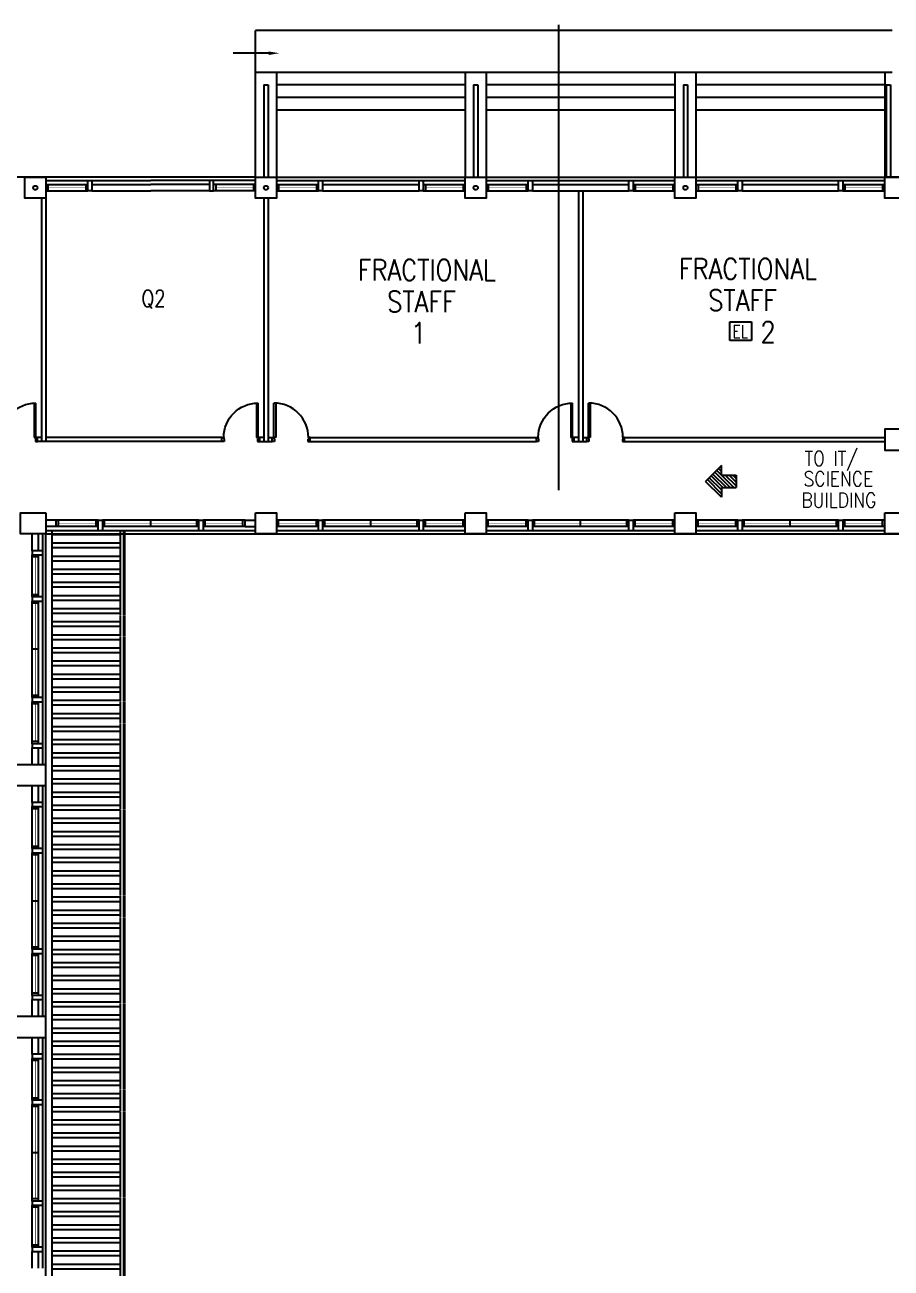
# Model space of a CAD drawing. Header units: feet. Extents: x 1625107 to 1747348, y -845223 to -759674.
# Drawn here: x 1650210 to 1670864, y -802174 to -772541 of the extents above; entities that cross this region are included whole.
import ezdxf

# ---------------------------------------------------------------- set-up
doc = ezdxf.new("R2010")
doc.units = ezdxf.units.FT
doc.header["$LTSCALE"] = 13
doc.header["$MEASUREMENT"] = 0
doc.linetypes.add('DASHED2', pattern=[0.375, 0.25, -0.125])
doc.layers.get('0').update_dxf_attribs({"linetype": 'CONTINUOUS'})
for name, color, linetype in [('-EL & K', 10, 'CONTINUOUS'), ('AR', 7, 'CONTINUOUS'), ('COL', 3, 'CONTINUOUS'), ('DEMOLISH-WORKS', 8, 'DASHED2'), ('DR', 7, 'CONTINUOUS'), ('extension', 1, 'CONTINUOUS'), ('FLASH', 35, 'CONTINUOUS'), ('LINE', 7, 'CONTINUOUS'), ('partition', 7, 'CONTINUOUS'), ('RWDP', 145, 'CONTINUOUS'), ('T50', 4, 'CONTINUOUS'), ('WALL', 2, 'CONTINUOUS'), ('WIN', 5, 'CONTINUOUS')]:
    doc.layers.add(name, color=color, linetype=linetype)
doc.styles.add('DIMTEXT', font='romans.shx', dxfattribs={"width": 0.8})
doc.styles.add('E', font='ROMANS.SHX', dxfattribs={"width": 0.9})
doc.styles.add('ROMANS', font='romans')

# ---------------------------------------------------------------- blocks, each defined once
blk = doc.blocks.new('d900-1b1')
at = {"layer": 'DR'}
for p, q in [((40, 100), (40, 920)), ((80, 919), (80, 100)), ((0, 0), (0, 100)), ((0, 100), (40, 100)), ((50, 0), (0, 0)), ((80, 100), (40, 100)), ((40, 100), (40, 60)), ((40, 60), (50, 60)), ((50, 60), (50, 0)), ((860, 60), (850, 60)), ((850, 60), (850, 0)), ((850, 0), (900, 0)), ((860, 100), (860, 60)), ((900, 100), (860, 100)), ((900, 0), (900, 100))]:
    blk.add_line(p, q, dxfattribs=at)
blk.add_arc((40, 100), 820, 0, 90, dxfattribs=at)

msp = doc.modelspace()

# ---------------------------------------------------------------- hatches: boundary and pattern name
at = {"layer": 'DEMOLISH-WORKS', "ltscale": 0.7}
h = msp.add_hatch(dxfattribs=at)
h.set_pattern_fill('STEEL', color=0, scale=2500, angle=315, style=0)
h.set_pattern_definition([(0, (0, 0), (1e-13, 312.5), []), (0, (110.5, 110.5), (1e-13, 312.5), [])])
h.paths.add_polyline_path([(1650860.2, -808249.1), (1652485.2, -808249.1), (1652485.2, -784599.1), (1650860.2, -784599.1)])
at = {"layer": 'partition'}
h = msp.add_hatch(dxfattribs=at)
h.set_pattern_fill('ANSI31', color=0, scale=500, style=0)
h.set_pattern_definition([(135, (1004868.32, -1226354.64), (44.194174, 44.194174), [])])
h.paths.add_polyline_path([(1666818.2, -783568.3), (1667165.3, -783568.3), (1667165.3, -783277), (1666818.2, -783277), (1666818.2, -783046.2), (1666441.7, -783422.7), (1666818.2, -783799.1)])

# ---------------------------------------------------------------- linework, layer by layer
at = {"layer": '-EL & K', "color": 0}
for p, q in [((1667021.7, -780067.3), (1667021.7, -779620.2)), ((1667021.7, -779620.2), (1667535.6, -779620.2)), ((1667535.6, -779620.2), (1667535.6, -780067.3)), ((1667535.6, -780067.3), (1667021.7, -780067.3))]:
    msp.add_line(p, q, dxfattribs=at)
at = {"color": 0}
for p, q in [((1650710.2, -776249.1), (1653210.2, -776249.1)), ((1655710.2, -776249.1), (1653210.2, -776249.1)), ((1656210.2, -776249.1), (1660710.2, -776249.1)), ((1661210.2, -776249.1), (1665710.2, -776249.1)), ((1666210.2, -776249.1), (1670710.2, -776249.1)), ((1666818.2, -783046.2), (1666441.7, -783422.7)), ((1666818.2, -783277), (1666818.2, -783046.2)), ((1666818.2, -783799.1), (1666441.7, -783422.7)), ((1666818.2, -783277), (1667165.3, -783277)), ((1667165.3, -783277), (1667165.3, -783568.3)), ((1666818.2, -783568.3), (1667165.3, -783568.3)), ((1666818.2, -783568.3), (1666818.2, -783799.1)), ((1650635.2, -790174.1), (1650635.2, -784674.1)), ((1655710.2, -784599.1), (1650710.2, -784599.1)), ((1660710.2, -784599.1), (1656210.2, -784599.1)), ((1665710.2, -784599.1), (1661210.2, -784599.1)), ((1670710.2, -784599.1), (1666210.2, -784599.1)), ((1650635.2, -796174.1), (1650635.2, -790674.1)), ((1650635.2, -802174.1), (1650635.2, -796674.1))]:
    msp.add_line(p, q, dxfattribs=at)
at = {"layer": 'AR', "color": 0}
msp.add_line((1662941.4, -783630.2), (1662941.4, -772541.1), dxfattribs=at)
at = {"layer": 'COL', "color": 0}
msp.add_line((1671210.2, -776174.1), (1670710.2, -776174.1), dxfattribs=at)
for points in [[(1650210.2, -776174.1), (1650710.2, -776174.1), (1650710.2, -776674.1), (1650210.2, -776674.1)], [(1655710.2, -776174.1), (1656210.2, -776174.1), (1656210.2, -776674.1), (1655710.2, -776674.1)], [(1660710.2, -776174.1), (1661210.2, -776174.1), (1661210.2, -776674.1), (1660710.2, -776674.1)], [(1665710.2, -776174.1), (1666210.2, -776174.1), (1666210.2, -776674.1), (1665710.2, -776674.1)], [(1670710.2, -776174.1), (1671210.2, -776174.1), (1671210.2, -776674.1), (1670710.2, -776674.1)], [(1671210.2, -782174.1), (1670710.2, -782174.1), (1670710.2, -782674.1), (1671210.2, -782674.1)], [(1650710.2, -784174.1), (1650710.2, -784674.1), (1650110.2, -784674.1), (1650110.2, -784174.1)], [(1655710.2, -784174.1), (1656210.2, -784174.1), (1656210.2, -784674.1), (1655710.2, -784674.1)], [(1660710.2, -784174.1), (1661210.2, -784174.1), (1661210.2, -784674.1), (1660710.2, -784674.1)], [(1665710.2, -784174.1), (1666210.2, -784174.1), (1666210.2, -784674.1), (1665710.2, -784674.1)], [(1670710.2, -784174.1), (1671210.2, -784174.1), (1671210.2, -784674.1), (1670710.2, -784674.1)], [(1650710.2, -790174.1), (1649960.2, -790174.1), (1649960.2, -790674.1), (1650710.2, -790674.1)], [(1650710.2, -796174.1), (1649960.2, -796174.1), (1649960.2, -796674.1), (1650710.2, -796674.1)]]:
    msp.add_lwpolyline(points, close=True, dxfattribs=at)
at = {"layer": 'DEMOLISH-WORKS', "color": 0, "ltscale": 0.7}
for p, q in [((1652485.2, -784599.1), (1652485.2, -808249.1)), ((1652560.2, -784599.1), (1652560.2, -808249.1)), ((1652585.2, -784599.1), (1652585.2, -808249.1))]:
    msp.add_line(p, q, dxfattribs=at)
msp.add_lwpolyline([(1652485.2, -784599.1), (1652485.2, -808249.1)], dxfattribs=at)
at = {"layer": 'extension', "color": 0}
for p, q in [((1655710.2, -776174.1), (1655710.2, -772675.6)), ((1670885.2, -772675.6), (1655710.2, -772675.6)), ((1670885.2, -773674.1), (1655710.2, -773674.1)), ((1656210.2, -773674.1), (1656210.2, -776174.1)), ((1660710.2, -773674.1), (1660710.2, -776174.1)), ((1661210.2, -773674.1), (1661210.2, -776174.1)), ((1665710.2, -773674.1), (1665710.2, -776174.1)), ((1666210.2, -773674.1), (1666210.2, -776174.1)), ((1670710.2, -773674.1), (1670710.2, -776174.1)), ((1655910.2, -773974.1), (1655910.2, -776174.1)), ((1655910.2, -773974.1), (1655910.2, -776174.1)), ((1655910.2, -773974.1), (1656010.2, -773974.1)), ((1656010.2, -773974.1), (1656010.2, -776174.1)), ((1656010.2, -773974.1), (1656010.2, -776174.1)), ((1660710.2, -773974.1), (1656210.2, -773974.1)), ((1660910.2, -773974.1), (1660910.2, -776174.1)), ((1660910.2, -773974.1), (1661010.2, -773974.1)), ((1661010.2, -773974.1), (1661010.2, -776174.1)), ((1665710.2, -773974.1), (1661210.2, -773974.1)), ((1665910.2, -773974.1), (1666010.2, -773974.1)), ((1665910.2, -773974.1), (1665910.2, -776174.1)), ((1666010.2, -773974.1), (1666010.2, -776174.1)), ((1670710.2, -773974.1), (1666210.2, -773974.1)), ((1670747.7, -773974.1), (1670847.7, -773974.1)), ((1670747.7, -773974.1), (1670747.7, -776174.1)), ((1670847.7, -773974.1), (1670847.7, -776174.1)), ((1660710.2, -774274.1), (1656210.2, -774274.1)), ((1665710.2, -774274.1), (1661210.2, -774274.1)), ((1670710.2, -774274.1), (1666210.2, -774274.1)), ((1660710.2, -774574.1), (1656210.2, -774574.1)), ((1665710.2, -774574.1), (1661210.2, -774574.1)), ((1670710.2, -774574.1), (1666210.2, -774574.1))]:
    msp.add_line(p, q, dxfattribs=at)
at = {"layer": 'FLASH', "color": 0}
msp.add_line((1650860.2, -808249.1), (1650860.2, -784599.1), dxfattribs=at)
at = {"layer": 'LINE', "color": 0}
for p, q in [((1655710.2, -776174.1), (1645585.2, -776174.1)), ((1656210.2, -776174.1), (1670747.7, -776174.1)), ((1650710.2, -808174.1), (1650710.2, -784674.1)), ((1650710.2, -784674.1), (1674710.2, -784674.1))]:
    msp.add_line(p, q, dxfattribs=at)
at = {"layer": 'partition', "color": 0}
for p, q in [((1650610.2, -776674.1), (1650610.2, -782474.1)), ((1650710.2, -776674.1), (1650710.2, -782474.1)), ((1655910.2, -776674.1), (1655910.2, -782474.1)), ((1656010.2, -776674.1), (1656010.2, -782474.1)), ((1663410.2, -776499.1), (1663410.2, -782474.1)), ((1663410.2, -776499.1), (1663510.2, -776499.1)), ((1663510.2, -776499.1), (1663510.2, -782474.1)), ((1650610.2, -782374.1), (1650510.2, -782374.1)), ((1650610.2, -782374.1), (1650510.2, -782374.1)), ((1650610.2, -782374.1), (1650510.2, -782374.1)), ((1650610.2, -782374.1), (1650510.2, -782374.1)), ((1650610.2, -782374.1), (1650510.2, -782374.1)), ((1650610.2, -782374.1), (1650510.2, -782374.1)), ((1654910.2, -782474.1), (1650510.2, -782474.1)), ((1654910.2, -782374.1), (1650710.2, -782374.1)), ((1655910.2, -782374.1), (1655810.2, -782374.1)), ((1655910.2, -782374.1), (1655810.2, -782374.1)), ((1655910.2, -782374.1), (1655810.2, -782374.1)), ((1655910.2, -782374.1), (1655810.2, -782374.1)), ((1655910.2, -782374.1), (1655810.2, -782374.1)), ((1655910.2, -782374.1), (1655810.2, -782374.1)), ((1655810.2, -782474.1), (1656110.2, -782474.1)), ((1656010.2, -782374.1), (1656110.2, -782374.1)), ((1656010.2, -782374.1), (1656110.2, -782374.1)), ((1656010.2, -782374.1), (1656110.2, -782374.1)), ((1656010.2, -782374.1), (1656110.2, -782374.1)), ((1656010.2, -782374.1), (1656110.2, -782374.1)), ((1656010.2, -782374.1), (1656110.2, -782374.1)), ((1657010.2, -782374.1), (1662410.2, -782374.1)), ((1657010.2, -782474.1), (1662410.2, -782474.1)), ((1663410.2, -782374.1), (1663310.2, -782374.1)), ((1663410.2, -782374.1), (1663310.2, -782374.1)), ((1663410.2, -782374.1), (1663310.2, -782374.1)), ((1663410.2, -782374.1), (1663310.2, -782374.1)), ((1663410.2, -782374.1), (1663310.2, -782374.1)), ((1663410.2, -782374.1), (1663310.2, -782374.1)), ((1663310.2, -782474.1), (1663610.2, -782474.1)), ((1663510.2, -782374.1), (1663610.2, -782374.1)), ((1663510.2, -782374.1), (1663610.2, -782374.1)), ((1663510.2, -782374.1), (1663610.2, -782374.1)), ((1663510.2, -782374.1), (1663610.2, -782374.1)), ((1663510.2, -782374.1), (1663610.2, -782374.1)), ((1663510.2, -782374.1), (1663610.2, -782374.1)), ((1664460.2, -782474.1), (1670710.2, -782474.1)), ((1664470.2, -782374.1), (1670710.2, -782374.1))]:
    msp.add_line(p, q, dxfattribs=at)
at = {"layer": 'RWDP', "color": 0}
for centre in [(1650460.2, -776424.1), (1655960.2, -776424.1), (1660960.2, -776424.1), (1665960.2, -776424.1)]:
    msp.add_circle(centre, 50, dxfattribs=at)
at = {"layer": 'T50', "color": 0}
msp.add_line((1656024.2, -773217), (1655174.1, -773217), dxfattribs=at)
msp.add_solid([(1656024.2, -773175.3), (1656024.2, -773258.7), (1656274.2, -773217)], dxfattribs=at)
at = {"layer": 'WALL', "color": 0}
for p, q in [((1650960.2, -784349.1), (1650710.2, -784349.1)), ((1650960.2, -784499.1), (1650960.2, -784349.1)), ((1655460.2, -784499.1), (1655460.2, -784349.1)), ((1655460.2, -784349.1), (1655710.2, -784349.1)), ((1650385.2, -785074.1), (1650385.2, -784674.1)), ((1650535.2, -785074.1), (1650535.2, -784674.1)), ((1650960.2, -784499.1), (1650710.2, -784499.1)), ((1655460.2, -784499.1), (1655710.2, -784499.1)), ((1650385.2, -790174.1), (1650385.2, -789774.1)), ((1650535.2, -790174.1), (1650535.2, -789774.1)), ((1650385.2, -791074.1), (1650385.2, -790674.1)), ((1650535.2, -791074.1), (1650535.2, -790674.1)), ((1650385.2, -796174.1), (1650385.2, -795774.1)), ((1650535.2, -796174.1), (1650535.2, -795774.1)), ((1650385.2, -797074.1), (1650385.2, -796674.1)), ((1650535.2, -797074.1), (1650535.2, -796674.1)), ((1650385.2, -802174.1), (1650385.2, -801774.1)), ((1650535.2, -802174.1), (1650535.2, -801774.1))]:
    msp.add_line(p, q, dxfattribs=at)
for points in [[(1651810.2, -776249.1), (1651810.2, -776499.1), (1651710.2, -776499.1), (1651710.2, -776249.1)], [(1654610.2, -776249.1), (1654610.2, -776499.1), (1654710.2, -776499.1), (1654710.2, -776249.1)], [(1657310.2, -776249.1), (1657310.2, -776499.1), (1657210.2, -776499.1), (1657210.2, -776249.1)], [(1659710.2, -776249.1), (1659710.2, -776499.1), (1659610.2, -776499.1), (1659610.2, -776249.1)], [(1662310.2, -776249.1), (1662310.2, -776499.1), (1662210.2, -776499.1), (1662210.2, -776249.1)], [(1664710.2, -776249.1), (1664710.2, -776499.1), (1664610.2, -776499.1), (1664610.2, -776249.1)], [(1667310.2, -776249.1), (1667310.2, -776499.1), (1667210.2, -776499.1), (1667210.2, -776249.1)], [(1669710.2, -776249.1), (1669710.2, -776499.1), (1669610.2, -776499.1), (1669610.2, -776249.1)], [(1651960.2, -784599.1), (1651960.2, -784349.1), (1652060.2, -784349.1), (1652060.2, -784599.1)], [(1654360.2, -784599.1), (1654360.2, -784349.1), (1654460.2, -784349.1), (1654460.2, -784599.1)], [(1657210.2, -784599.1), (1657210.2, -784349.1), (1657310.2, -784349.1), (1657310.2, -784599.1)], [(1659610.2, -784599.1), (1659610.2, -784349.1), (1659710.2, -784349.1), (1659710.2, -784599.1)], [(1662210.2, -784599.1), (1662210.2, -784349.1), (1662310.2, -784349.1), (1662310.2, -784599.1)], [(1664610.2, -784599.1), (1664610.2, -784349.1), (1664710.2, -784349.1), (1664710.2, -784599.1)], [(1667210.2, -784599.1), (1667210.2, -784349.1), (1667310.2, -784349.1), (1667310.2, -784599.1)], [(1669610.2, -784599.1), (1669610.2, -784349.1), (1669710.2, -784349.1), (1669710.2, -784599.1)], [(1650635.2, -785074.1), (1650385.2, -785074.1), (1650385.2, -785174.1), (1650635.2, -785174.1)], [(1650635.2, -786174.1), (1650385.2, -786174.1), (1650385.2, -786274.1), (1650635.2, -786274.1)], [(1650635.2, -788574.1), (1650385.2, -788574.1), (1650385.2, -788674.1), (1650635.2, -788674.1)], [(1650635.2, -789674.1), (1650385.2, -789674.1), (1650385.2, -789774.1), (1650635.2, -789774.1)], [(1650635.2, -791074.1), (1650385.2, -791074.1), (1650385.2, -791174.1), (1650635.2, -791174.1)], [(1650635.2, -792174.1), (1650385.2, -792174.1), (1650385.2, -792274.1), (1650635.2, -792274.1)], [(1650635.2, -794574.1), (1650385.2, -794574.1), (1650385.2, -794674.1), (1650635.2, -794674.1)], [(1650635.2, -795674.1), (1650385.2, -795674.1), (1650385.2, -795774.1), (1650635.2, -795774.1)], [(1650635.2, -797074.1), (1650385.2, -797074.1), (1650385.2, -797174.1), (1650635.2, -797174.1)], [(1650635.2, -798174.1), (1650385.2, -798174.1), (1650385.2, -798274.1), (1650635.2, -798274.1)], [(1650635.2, -800574.1), (1650385.2, -800574.1), (1650385.2, -800674.1), (1650635.2, -800674.1)], [(1650635.2, -801674.1), (1650385.2, -801674.1), (1650385.2, -801774.1), (1650635.2, -801774.1)]]:
    msp.add_lwpolyline(points, close=True, dxfattribs=at)
at = {"layer": 'WIN', "color": 0}
for p, q in [((1650710.2, -776349.1), (1651710.2, -776349.1)), ((1650760.2, -776349.1), (1650760.2, -776499.1)), ((1651660.2, -776349.1), (1651660.2, -776499.1)), ((1651810.2, -776349.1), (1653210.2, -776349.1)), ((1654610.2, -776349.1), (1653210.2, -776349.1)), ((1655710.2, -776349.1), (1654710.2, -776349.1)), ((1654760.2, -776349.1), (1654760.2, -776499.1)), ((1655660.2, -776349.1), (1655660.2, -776499.1)), ((1656210.2, -776349.1), (1657210.2, -776349.1)), ((1656260.2, -776349.1), (1656260.2, -776499.1)), ((1657160.2, -776349.1), (1657160.2, -776499.1)), ((1657310.2, -776349.1), (1659610.2, -776349.1)), ((1659710.2, -776349.1), (1660710.2, -776349.1)), ((1659760.2, -776349.1), (1659760.2, -776499.1)), ((1660660.2, -776349.1), (1660660.2, -776499.1)), ((1661210.2, -776349.1), (1662210.2, -776349.1)), ((1661260.2, -776349.1), (1661260.2, -776499.1)), ((1662160.2, -776349.1), (1662160.2, -776499.1)), ((1662310.2, -776349.1), (1664610.2, -776349.1)), ((1664710.2, -776349.1), (1665710.2, -776349.1)), ((1664760.2, -776349.1), (1664760.2, -776499.1)), ((1665660.2, -776349.1), (1665660.2, -776499.1)), ((1666210.2, -776349.1), (1667210.2, -776349.1)), ((1666260.2, -776349.1), (1666260.2, -776499.1)), ((1667160.2, -776349.1), (1667160.2, -776499.1)), ((1667310.2, -776349.1), (1669610.2, -776349.1)), ((1669710.2, -776349.1), (1670710.2, -776349.1)), ((1669760.2, -776349.1), (1669760.2, -776499.1)), ((1670660.2, -776349.1), (1670660.2, -776499.1)), ((1650710.2, -776499.1), (1651710.2, -776499.1)), ((1651810.2, -776499.1), (1653210.2, -776499.1)), ((1654610.2, -776499.1), (1653210.2, -776499.1)), ((1655710.2, -776499.1), (1654710.2, -776499.1)), ((1656210.2, -776499.1), (1657210.2, -776499.1)), ((1657310.2, -776499.1), (1659610.2, -776499.1)), ((1659710.2, -776499.1), (1660710.2, -776499.1)), ((1661210.2, -776499.1), (1662210.2, -776499.1)), ((1662310.2, -776499.1), (1664610.2, -776499.1)), ((1664710.2, -776499.1), (1665710.2, -776499.1)), ((1666210.2, -776499.1), (1667210.2, -776499.1)), ((1667310.2, -776499.1), (1669610.2, -776499.1)), ((1669710.2, -776499.1), (1670710.2, -776499.1)), ((1651960.2, -784349.1), (1650960.2, -784349.1)), ((1651010.2, -784499.1), (1651010.2, -784349.1)), ((1651910.2, -784499.1), (1651910.2, -784349.1)), ((1654360.2, -784349.1), (1652060.2, -784349.1)), ((1652110.2, -784499.1), (1652110.2, -784349.1)), ((1653210.2, -784499.1), (1653210.2, -784349.1)), ((1654310.2, -784499.1), (1654310.2, -784349.1)), ((1655460.2, -784349.1), (1654460.2, -784349.1)), ((1654510.2, -784499.1), (1654510.2, -784349.1)), ((1655410.2, -784499.1), (1655410.2, -784349.1)), ((1657210.2, -784349.1), (1656210.2, -784349.1)), ((1656260.2, -784499.1), (1656260.2, -784349.1)), ((1657160.2, -784499.1), (1657160.2, -784349.1)), ((1659610.2, -784349.1), (1657310.2, -784349.1)), ((1657360.2, -784499.1), (1657360.2, -784349.1)), ((1658460.2, -784499.1), (1658460.2, -784349.1)), ((1659560.2, -784499.1), (1659560.2, -784349.1)), ((1660710.2, -784349.1), (1659710.2, -784349.1)), ((1659760.2, -784499.1), (1659760.2, -784349.1)), ((1660660.2, -784499.1), (1660660.2, -784349.1)), ((1662210.2, -784349.1), (1661210.2, -784349.1)), ((1661260.2, -784499.1), (1661260.2, -784349.1)), ((1662160.2, -784499.1), (1662160.2, -784349.1)), ((1664610.2, -784349.1), (1662310.2, -784349.1)), ((1662360.2, -784499.1), (1662360.2, -784349.1)), ((1663460.2, -784499.1), (1663460.2, -784349.1)), ((1664560.2, -784499.1), (1664560.2, -784349.1)), ((1665710.2, -784349.1), (1664710.2, -784349.1)), ((1664760.2, -784499.1), (1664760.2, -784349.1)), ((1665660.2, -784499.1), (1665660.2, -784349.1)), ((1667210.2, -784349.1), (1666210.2, -784349.1)), ((1666260.2, -784499.1), (1666260.2, -784349.1)), ((1667160.2, -784499.1), (1667160.2, -784349.1)), ((1669610.2, -784349.1), (1667310.2, -784349.1)), ((1667360.2, -784499.1), (1667360.2, -784349.1)), ((1668460.2, -784499.1), (1668460.2, -784349.1)), ((1669560.2, -784499.1), (1669560.2, -784349.1)), ((1670710.2, -784349.1), (1669710.2, -784349.1)), ((1669760.2, -784499.1), (1669760.2, -784349.1)), ((1670660.2, -784499.1), (1670660.2, -784349.1)), ((1651960.2, -784499.1), (1650960.2, -784499.1)), ((1654360.2, -784499.1), (1652060.2, -784499.1)), ((1655460.2, -784499.1), (1654460.2, -784499.1)), ((1657210.2, -784499.1), (1656210.2, -784499.1)), ((1659610.2, -784499.1), (1657310.2, -784499.1)), ((1660710.2, -784499.1), (1659710.2, -784499.1)), ((1662210.2, -784499.1), (1661210.2, -784499.1)), ((1664610.2, -784499.1), (1662310.2, -784499.1)), ((1665710.2, -784499.1), (1664710.2, -784499.1)), ((1667210.2, -784499.1), (1666210.2, -784499.1)), ((1669610.2, -784499.1), (1667310.2, -784499.1)), ((1670710.2, -784499.1), (1669710.2, -784499.1)), ((1650385.2, -786174.1), (1650385.2, -785174.1)), ((1650535.2, -785224.1), (1650385.2, -785224.1)), ((1650535.2, -786174.1), (1650535.2, -785174.1)), ((1650535.2, -786124.1), (1650385.2, -786124.1)), ((1650385.2, -788574.1), (1650385.2, -786274.1)), ((1650535.2, -786324.1), (1650385.2, -786324.1)), ((1650535.2, -788574.1), (1650535.2, -786274.1)), ((1650535.2, -787424.1), (1650385.2, -787424.1)), ((1650535.2, -788524.1), (1650385.2, -788524.1)), ((1650385.2, -789674.1), (1650385.2, -788674.1)), ((1650535.2, -788724.1), (1650385.2, -788724.1)), ((1650535.2, -789674.1), (1650535.2, -788674.1)), ((1650535.2, -789624.1), (1650385.2, -789624.1)), ((1650385.2, -792174.1), (1650385.2, -791174.1)), ((1650535.2, -792174.1), (1650535.2, -791174.1)), ((1650535.2, -791224.1), (1650385.2, -791224.1)), ((1650535.2, -792124.1), (1650385.2, -792124.1)), ((1650385.2, -794574.1), (1650385.2, -792274.1)), ((1650535.2, -792324.1), (1650385.2, -792324.1)), ((1650535.2, -794574.1), (1650535.2, -792274.1)), ((1650535.2, -793424.1), (1650385.2, -793424.1)), ((1650535.2, -794524.1), (1650385.2, -794524.1)), ((1650385.2, -795674.1), (1650385.2, -794674.1)), ((1650535.2, -794724.1), (1650385.2, -794724.1)), ((1650535.2, -795674.1), (1650535.2, -794674.1)), ((1650535.2, -795624.1), (1650385.2, -795624.1)), ((1650385.2, -798174.1), (1650385.2, -797174.1)), ((1650535.2, -797224.1), (1650385.2, -797224.1)), ((1650535.2, -798174.1), (1650535.2, -797174.1)), ((1650535.2, -798124.1), (1650385.2, -798124.1)), ((1650385.2, -800574.1), (1650385.2, -798274.1)), ((1650535.2, -800574.1), (1650535.2, -798274.1)), ((1650535.2, -798324.1), (1650385.2, -798324.1)), ((1650535.2, -799424.1), (1650385.2, -799424.1)), ((1650535.2, -800524.1), (1650385.2, -800524.1)), ((1650385.2, -801674.1), (1650385.2, -800674.1)), ((1650535.2, -801674.1), (1650535.2, -800674.1)), ((1650535.2, -800724.1), (1650385.2, -800724.1)), ((1650535.2, -801624.1), (1650385.2, -801624.1))]:
    msp.add_line(p, q, dxfattribs=at)
at = {"layer": 'WIN', "color": 0, "const_width": 10, "flags": 128}
for points in [[(1651660.2, -776424.1), (1650760.2, -776424.1)], [(1654760.2, -776424.1), (1655660.2, -776424.1)], [(1657160.2, -776424.1), (1656260.2, -776424.1)], [(1659760.2, -776424.1), (1660660.2, -776424.1)], [(1662160.2, -776424.1), (1661260.2, -776424.1)], [(1664760.2, -776424.1), (1665660.2, -776424.1)], [(1667160.2, -776424.1), (1666260.2, -776424.1)], [(1669760.2, -776424.1), (1670660.2, -776424.1)], [(1651910.2, -784424.1), (1651010.2, -784424.1)], [(1654310.2, -784424.1), (1652110.2, -784424.1)], [(1654510.2, -784424.1), (1655410.2, -784424.1)], [(1657160.2, -784424.1), (1656260.2, -784424.1)], [(1659560.2, -784424.1), (1657360.2, -784424.1)], [(1659760.2, -784424.1), (1660660.2, -784424.1)], [(1662160.2, -784424.1), (1661260.2, -784424.1)], [(1664560.2, -784424.1), (1662360.2, -784424.1)], [(1664760.2, -784424.1), (1665660.2, -784424.1)], [(1667160.2, -784424.1), (1666260.2, -784424.1)], [(1669560.2, -784424.1), (1667360.2, -784424.1)], [(1669760.2, -784424.1), (1670660.2, -784424.1)], [(1650460.2, -786124.1), (1650460.2, -785224.1)], [(1650460.2, -788524.1), (1650460.2, -786324.1)], [(1650460.2, -788724.1), (1650460.2, -789624.1)], [(1650460.2, -792124.1), (1650460.2, -791224.1)], [(1650460.2, -794524.1), (1650460.2, -792324.1)], [(1650460.2, -794724.1), (1650460.2, -795624.1)], [(1650460.2, -798124.1), (1650460.2, -797224.1)], [(1650460.2, -800524.1), (1650460.2, -798324.1)], [(1650460.2, -800724.1), (1650460.2, -801624.1)]]:
    msp.add_lwpolyline(points, dxfattribs=at)

# ---------------------------------------------------------------- block references
at = {"layer": 'DR', "color": 0, "xscale": -1}
for p in [(1650510.2, -782474.1), (1655810.2, -782474.1), (1663310.2, -782474.1)]:
    msp.add_blockref('d900-1b1', p, dxfattribs=at)
at = {"layer": 'DR', "color": 0}
for p in [(1656110.2, -782474.1), (1663610.2, -782474.1)]:
    msp.add_blockref('d900-1b1', p, dxfattribs=at)

# ---------------------------------------------------------------- texts
at = {"layer": '-EL & K', "color": 0, "style": 'E', "width": 0.8}
msp.add_text('EL', height=300, dxfattribs=at).set_placement((1667080.4, -779997.3))
at = {"layer": 'T50', "color": 0}
for s, height, style, width, p in [('FRACTIONAL ', 500, 'ROMANS', 0.85, (1658144.3, -778633.2)), ('FRACTIONAL ', 500, 'ROMANS', 0.85, (1665800.6, -778605.8)), ('Q2', 400, 'DIMTEXT', 0.8, (1652990.3, -779262.3)), ('STAFF', 500, 'ROMANS', 0.85, (1658845.6, -779387.4)), ('STAFF', 500, 'ROMANS', 0.85, (1666502, -779360)), ('1', 500, 'ROMANS', 0.85, (1659416.3, -780136)), ('2', 500, 'ROMANS', 0.85, (1667747.8, -780108.6)), ('TO IT/ ', 350, 'ROMANS', 0.85, (1668799.2, -783050.6)), ('SCIENCE ', 350, 'ROMANS', 0.85, (1668777.1, -783533.5)), ('BUILDING', 350, 'ROMANS', 0.85, (1668724.8, -784044.8))]:
    msp.add_text(s, height=height, dxfattribs=dict(at, style=style, width=width)).set_placement(p)

doc.saveas('drawing.dxf')
